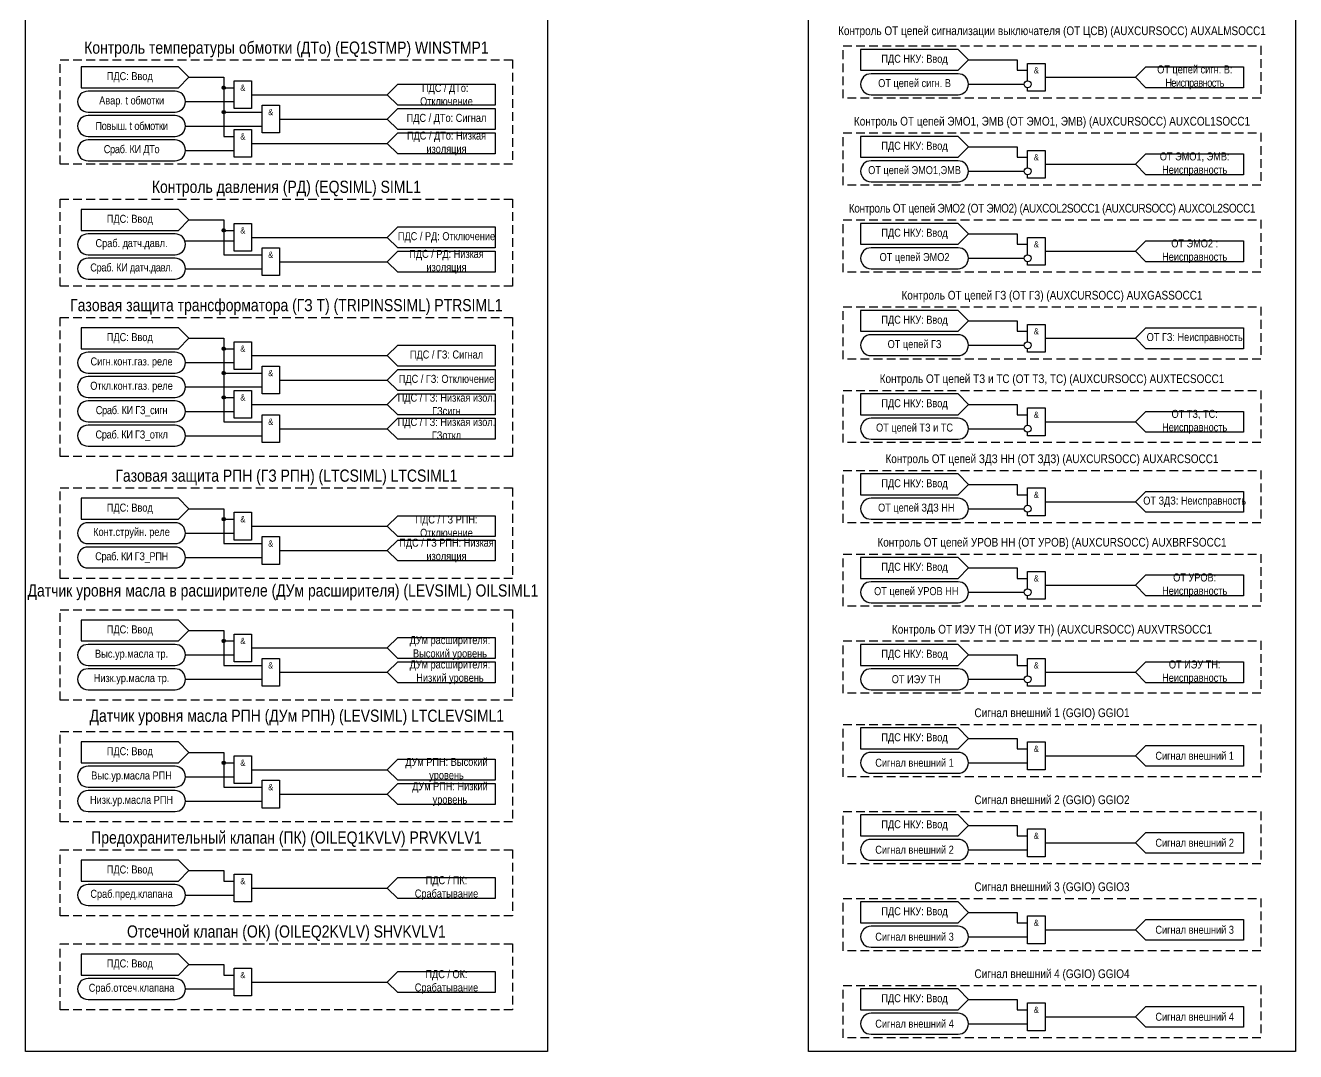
# Model space of a CAD drawing. Header units: millimetres. Extents: x -3652 to 365, y 0 to 1224.
# Drawn here: x 0 to 365, y 0 to 294.9 of the extents above; entities that cross this region are included whole.
import ezdxf

# ---------------------------------------------------------------- set-up
doc = ezdxf.new("R2010")
doc.units = ezdxf.units.MM
doc.linetypes.add('штриховая2', pattern=[0.375, 0.25, -0.125])
doc.layers.add('TEXT', color=7, linetype='Continuous', lineweight=25)
doc.styles.add('2.5_Gost_RD', font='ARIALN.TTF', dxfattribs={"height": 2.5})
doc.styles.add('3.5_Gost_RD', font='ARIALN.TTF', dxfattribs={"height": 3.5})

# ---------------------------------------------------------------- blocks, each defined once
blk = doc.blocks.new('Точка')
at = {"ltscale": 100}
h = blk.add_hatch(color=256, dxfattribs=at)
h.dxf.hatch_style = 1
edge = h.paths.add_edge_path()
edge.add_arc((0, 0), 0.5, 0, 360)
blk.add_circle((0, 0), 0.5, dxfattribs=at)

msp = doc.modelspace()

# ---------------------------------------------------------------- linework, layer by layer
at = {"color": 3, "ltscale": 100}
for points in [[(225, 555), (365, 555), (365, 0), (225, 0)], [(0, 534), (150, 534), (150, 0), (0, 0)]]:
    msp.add_lwpolyline(points, close=True, dxfattribs=at)
at = {"linetype": 'штриховая2', "ltscale": 10}
for points in [[(235, 289), (355, 289), (355, 274), (235, 274)], [(235, 264), (355, 264), (355, 249), (235, 249)], [(235, 239), (355, 239), (355, 224), (235, 224)], [(235, 214), (355, 214), (355, 199), (235, 199)], [(235, 190), (355, 190), (355, 175), (235, 175)], [(235, 167), (355, 167), (355, 152), (235, 152)], [(235, 143), (355, 143), (355, 128), (235, 128)], [(235, 118), (355, 118), (355, 103), (235, 103)], [(235, 94), (355, 94), (355, 79), (235, 79)], [(235, 69), (355, 69), (355, 54), (235, 54)], [(235, 44), (355, 44), (355, 29), (235, 29)], [(235, 19), (355, 19), (355, 4), (235, 4)]]:
    msp.add_lwpolyline(points, close=True, dxfattribs=at)
at = {"color": 6, "linetype": 'штриховая2', "ltscale": 10}
for points in [[(10, 285), (140, 285), (140, 255), (10, 255)], [(10, 245), (140, 245), (140, 220), (10, 220)], [(10, 211), (140, 211), (140, 171), (10, 171)], [(10, 162), (140, 162), (140, 136), (10, 136)], [(10, 127), (140, 127), (140, 101), (10, 101)], [(10, 92), (140, 92), (140, 66), (10, 66)], [(10, 58), (140, 58), (140, 39), (10, 39)], [(10, 31), (140, 31), (140, 12), (10, 12)]]:
    msp.add_lwpolyline(points, close=True, dxfattribs=at)
at = {"ltscale": 100}
for points in [[(240, 288), (240, 282), (268, 282), (271, 285), (268, 288)], [(16, 283), (16, 277), (44, 277), (47, 280), (44, 283)], [(240, 263), (240, 257), (268, 257), (271, 260), (268, 263)], [(16, 242), (16, 236), (44, 236), (47, 239), (44, 242)], [(240, 238), (240, 232), (268, 232), (271, 235), (268, 238)], [(240, 213), (240, 207), (268, 207), (271, 210), (268, 213)], [(16, 208), (16, 202), (44, 202), (47, 205), (44, 208)], [(240, 189), (240, 183), (268, 183), (271, 186), (268, 189)], [(240, 166), (240, 160), (268, 160), (271, 163), (268, 166)], [(16, 159), (16, 153), (44, 153), (47, 156), (44, 159)], [(240, 142), (240, 136), (268, 136), (271, 139), (268, 142)], [(16, 124), (16, 118), (44, 118), (47, 121), (44, 124)], [(240, 117), (240, 111), (268, 111), (271, 114), (268, 117)], [(240, 93), (240, 87), (268, 87), (271, 90), (268, 93)], [(16, 89), (16, 83), (44, 83), (47, 86), (44, 89)], [(240, 68), (240, 62), (268, 62), (271, 65), (268, 68)], [(16, 55), (16, 49), (44, 49), (47, 52), (44, 55)], [(240, 43), (240, 37), (268, 37), (271, 40), (268, 43)], [(16, 28), (16, 22), (44, 22), (47, 25), (44, 28)], [(240, 18), (240, 12), (268, 12), (271, 15), (268, 18)]]:
    msp.add_lwpolyline(points, close=True, dxfattribs=at)
at = {"color": 6, "ltscale": 100}
for points in [[(271, 285), (285, 285), (285, 282), (288, 282)], [(288, 279), (288, 284), (293, 284), (293, 276), (288, 276), (288, 277)], [(319, 280), (322, 283), (350, 283), (350, 277), (322, 277), (319, 280)], [(47, 280), (57, 280), (57, 277), (60, 277)], [(47, 280), (57, 280), (57, 270), (68, 270)], [(47, 280), (57, 280), (57, 263), (60, 263)], [(104, 275), (107, 278), (135, 278), (135, 272), (107, 272), (104, 275)], [(271, 278), (287, 278)], [(293, 280), (319, 280)], [(65, 275), (104, 275)], [(46, 273), (60, 273)], [(104, 268), (107, 271), (135, 271), (135, 265), (107, 265), (104, 268)], [(73, 268), (104, 268)], [(46, 266), (68, 266)], [(104, 261), (107, 264), (135, 264), (135, 258), (107, 258), (104, 261)], [(65, 261), (104, 261)], [(271, 260), (285, 260), (285, 257), (288, 257)], [(46, 259), (60, 259)], [(288, 254), (288, 259), (293, 259), (293, 251), (288, 251), (288, 252)], [(319, 255), (322, 258), (350, 258), (350, 252), (322, 252), (319, 255)], [(271, 253), (287, 253)], [(293, 255), (319, 255)], [(47, 239), (57, 239), (57, 229), (68, 229)], [(47, 239), (57, 239), (57, 236), (60, 236)], [(65, 234), (104, 234)], [(104, 234), (107, 237), (135, 237), (135, 231), (107, 231), (104, 234)], [(271, 235), (285, 235), (285, 232), (288, 232)], [(288, 229), (288, 234), (293, 234), (293, 226), (288, 226), (288, 227)], [(46, 233), (60, 233)], [(104, 227), (107, 230), (135, 230), (135, 224), (107, 224), (104, 227)], [(293, 230), (319, 230)], [(319, 230), (322, 233), (350, 233), (350, 227), (322, 227), (319, 230)], [(73, 227), (104, 227)], [(271, 228), (287, 228)], [(46, 225), (68, 225)], [(271, 210), (285, 210), (285, 207), (288, 207)], [(288, 204), (288, 209), (293, 209), (293, 201), (288, 201), (288, 202)], [(47, 205), (57, 205), (57, 202), (60, 202)], [(47, 205), (57, 205), (57, 195), (68, 195)], [(47, 205), (57, 205), (57, 188), (60, 188)], [(47, 205), (57, 205), (57, 181), (68, 181)], [(293, 205), (319, 205)], [(319, 205), (322, 208), (350, 208), (350, 202), (322, 202), (319, 205)], [(104, 200), (107, 203), (135, 203), (135, 197), (107, 197), (104, 200)], [(271, 203), (287, 203)], [(46, 198), (60, 198)], [(65, 200), (104, 200)], [(104, 193), (107, 196), (135, 196), (135, 190), (107, 190), (104, 193)], [(46, 191), (68, 191)], [(73, 193), (104, 193)], [(104, 186), (107, 189), (135, 189), (135, 183), (107, 183), (104, 186)], [(46, 184), (60, 184)], [(65, 186), (104, 186)], [(271, 186), (285, 186), (285, 183), (288, 183)], [(288, 180), (288, 185), (293, 185), (293, 177), (288, 177), (288, 178)], [(319, 181), (322, 184), (350, 184), (350, 178), (322, 178), (319, 181)], [(73, 179), (104, 179)], [(104, 179), (107, 182), (135, 182), (135, 176), (107, 176), (104, 179)], [(271, 179), (287, 179)], [(293, 181), (319, 181)], [(46, 177), (68, 177)], [(271, 163), (285, 163), (285, 160), (288, 160)], [(288, 157), (288, 162), (293, 162), (293, 154), (288, 154), (288, 155)], [(319, 158), (322, 161), (350, 161), (350, 155), (322, 155), (319, 158)], [(293, 158), (319, 158)], [(47, 156), (57, 156), (57, 153), (60, 153)], [(47, 156), (57, 156), (57, 146), (68, 146)], [(104, 151), (107, 154), (135, 154), (135, 148), (107, 148), (104, 151)], [(271, 156), (287, 156)], [(65, 151), (104, 151)], [(46, 149), (60, 149)], [(104, 144), (107, 147), (135, 147), (135, 141), (107, 141), (104, 144)], [(73, 144), (104, 144)], [(46, 142), (68, 142)], [(271, 139), (285, 139), (285, 136), (288, 136)], [(288, 133), (288, 138), (293, 138), (293, 130), (288, 130), (288, 131)], [(319, 134), (322, 137), (350, 137), (350, 131), (322, 131), (319, 134)], [(271, 132), (287, 132)], [(293, 134), (319, 134)], [(47, 121), (57, 121), (57, 118), (60, 118)], [(47, 121), (57, 121), (57, 111), (68, 111)], [(104, 116), (107, 119), (135, 119), (135, 113), (107, 113), (104, 116)], [(46, 114), (60, 114)], [(65, 116), (104, 116)], [(271, 114), (285, 114), (285, 111), (288, 111)], [(104, 109), (107, 112), (135, 112), (135, 106), (107, 106), (104, 109)], [(288, 108), (288, 113), (293, 113), (293, 105), (288, 105), (288, 106)], [(319, 109), (322, 112), (350, 112), (350, 106), (322, 106), (319, 109)], [(46, 107), (68, 107)], [(73, 109), (104, 109)], [(271, 107), (287, 107)], [(293, 109), (319, 109)], [(271, 90), (285, 90), (285, 87), (288, 87)], [(319, 85), (322, 88), (350, 88), (350, 82), (322, 82), (319, 85)], [(47, 86), (57, 86), (57, 83), (60, 83)], [(47, 86), (57, 86), (57, 76), (68, 76)], [(104, 81), (107, 84), (135, 84), (135, 78), (107, 78), (104, 81)], [(293, 85), (319, 85)], [(65, 81), (104, 81)], [(271, 83), (288, 83)], [(46, 79), (60, 79)], [(104, 74), (107, 77), (135, 77), (135, 71), (107, 71), (104, 74)], [(73, 74), (104, 74)], [(46, 72), (68, 72)], [(271, 65), (285, 65), (285, 62), (288, 62)], [(319, 60), (322, 63), (350, 63), (350, 57), (322, 57), (319, 60)], [(293, 60), (319, 60)], [(271, 58), (288, 58)], [(47, 52), (57, 52), (57, 49), (60, 49)], [(104, 47), (107, 50), (135, 50), (135, 44), (107, 44), (104, 47)], [(46, 45), (60, 45)], [(65, 47), (104, 47)], [(271, 40), (285, 40), (285, 37), (288, 37)], [(319, 35), (322, 38), (350, 38), (350, 32), (322, 32), (319, 35)], [(271, 33), (288, 33)], [(293, 35), (319, 35)], [(47, 25), (57, 25), (57, 22), (60, 22)], [(104, 20), (107, 23), (135, 23), (135, 17), (107, 17), (104, 20)], [(65, 20), (104, 20)], [(46, 18), (60, 18)], [(271, 15), (285, 15), (285, 12), (288, 12)], [(319, 10), (322, 13), (350, 13), (350, 7), (322, 7), (319, 10)], [(271, 8), (288, 8)], [(293, 10), (319, 10)]]:
    msp.add_lwpolyline(points, dxfattribs=at)
for points in [[(60, 279), (65, 279), (65, 271), (60, 271)], [(68, 272), (73, 272), (73, 264), (68, 264)], [(60, 265), (65, 265), (65, 257), (60, 257)], [(60, 238), (65, 238), (65, 230), (60, 230)], [(68, 231), (73, 231), (73, 223), (68, 223)], [(60, 204), (65, 204), (65, 196), (60, 196)], [(68, 197), (73, 197), (73, 189), (68, 189)], [(60, 190), (65, 190), (65, 182), (60, 182)], [(68, 183), (73, 183), (73, 175), (68, 175)], [(60, 155), (65, 155), (65, 147), (60, 147)], [(68, 148), (73, 148), (73, 140), (68, 140)], [(60, 120), (65, 120), (65, 112), (60, 112)], [(68, 113), (73, 113), (73, 105), (68, 105)], [(288, 89), (293, 89), (293, 81), (288, 81)], [(60, 85), (65, 85), (65, 77), (60, 77)], [(68, 78), (73, 78), (73, 70), (68, 70)], [(288, 64), (293, 64), (293, 56), (288, 56)], [(60, 51), (65, 51), (65, 43), (60, 43)], [(288, 39), (293, 39), (293, 31), (288, 31)], [(60, 24), (65, 24), (65, 16), (60, 16)], [(288, 14), (293, 14), (293, 6), (288, 6)]]:
    msp.add_lwpolyline(points, close=True, dxfattribs=at)
at = {"ltscale": 100}
for points in [[(243, 275), (268, 275, 1), (268, 281), (243, 281, 1)], [(18, 270), (43, 270, 1), (43, 276), (18, 276, 1)], [(18, 263), (43, 263, 1), (43, 269), (18, 269, 1)], [(18, 256), (43, 256, 1), (43, 262), (18, 262, 1)], [(243, 250), (268, 250, 1), (268, 256), (243, 256, 1)], [(18, 229), (43, 229, 1), (43, 235), (18, 235, 1)], [(243, 225), (268, 225, 1), (268, 231), (243, 231, 1)], [(18, 222), (43, 222, 1), (43, 228), (18, 228, 1)], [(243, 200), (268, 200, 1), (268, 206), (243, 206, 1)], [(18, 195), (43, 195, 1), (43, 201), (18, 201, 1)], [(18, 188), (43, 188, 1), (43, 194), (18, 194, 1)], [(18, 181), (43, 181, 1), (43, 187), (18, 187, 1)], [(18, 174), (43, 174, 1), (43, 180), (18, 180, 1)], [(243, 176), (268, 176, 1), (268, 182), (243, 182, 1)], [(243, 153), (268, 153, 1), (268, 159), (243, 159, 1)], [(18, 146), (43, 146, 1), (43, 152), (18, 152, 1)], [(18, 139), (43, 139, 1), (43, 145), (18, 145, 1)], [(243, 129), (268, 129, 1), (268, 135), (243, 135, 1)], [(18, 111), (43, 111, 1), (43, 117), (18, 117, 1)], [(18, 104), (43, 104, 1), (43, 110), (18, 110, 1)], [(243, 104), (268, 104, 1), (268, 110), (243, 110, 1)], [(243, 80), (268, 80, 1), (268, 86), (243, 86, 1)], [(18, 76), (43, 76, 1), (43, 82), (18, 82, 1)], [(18, 69), (43, 69, 1), (43, 75), (18, 75, 1)], [(243, 55), (268, 55, 1), (268, 61), (243, 61, 1)], [(18, 42), (43, 42, 1), (43, 48), (18, 48, 1)], [(243, 30), (268, 30, 1), (268, 36), (243, 36, 1)], [(18, 15), (43, 15, 1), (43, 21), (18, 21, 1)], [(243, 5), (268, 5, 1), (268, 11), (243, 11, 1)]]:
    msp.add_lwpolyline(points, format="xyb", close=True, dxfattribs=at)
at = {"color": 6, "ltscale": 100}
for centre in [(288, 278), (288, 253), (288, 228), (288, 203), (288, 179), (288, 156), (288, 132), (288, 107)]:
    msp.add_circle(centre, 1, dxfattribs=at)

# ---------------------------------------------------------------- block references
for p in [(57, 277), (57, 270), (57, 236), (57, 202), (57, 195), (57, 188), (57, 153), (57, 118), (57, 83)]:
    msp.add_blockref('Точка', p, dxfattribs=at)

# ---------------------------------------------------------------- texts
at = {"color": 30, "ltscale": 100, "attachment_point": 5, "style": '3.5_Gost_RD'}
for s, insert, char_height, width in [('\\pt87.5;Контроль ОТ цепей сигнализации выключателя (ОТ ЦСВ) (AUXCURSOCC) {\\C6;AUXALMSOCC1}', (295, 293), 2.5, 120), ('Контроль температуры обмотки (ДТо) (EQ1STMP) {\\C6;WINSTMP1}', (75, 288), 3.5, 130), ('Контроль ОТ цепей ЭМО1, ЭМВ (ОТ ЭМО1, ЭМВ) (AUXCURSOCC) {\\C6;AUXCOL1SOCC1}', (295, 267), 2.5, 120), ('\\pt262.5;Контроль давления (РД) (EQSIML) {\\C6;SIML1}', (75, 248), 3.5, 130), ('{\\T0.95;Контроль ОТ цепей ЭМО2 (ОТ ЭМО2) (AUXCOL2SOCC1 (AUXCURSOCC) \\C6;AUXCOL2SOCC1}', (295, 242), 2.5, 120), ('Газовая защита трансформатора (ГЗ T) (TRIPINSSIML) {\\C6;PTRSIML1}', (75, 214), 3.5, 130), ('Контроль ОТ цепей ГЗ (ОТ ГЗ) (AUXCURSOCC) {\\C6;AUXGASSOCC1}', (295, 217), 2.5, 120), ('Контроль ОТ цепей ТЗ и ТС (ОТ ТЗ, ТС) (AUXCURSOCC) {\\C6;AUXTECSOCC1}', (295, 193), 2.5, 120), ('Контроль ОТ цепей ЗДЗ НН (ОТ ЗДЗ) (AUXCURSOCC) {\\C6;AUXARCSOCC1}', (295, 170), 2.5, 120), ('Газовая защита РПН (ГЗ РПН) (LTCSIML) {\\C6;LTCSIML1}', (75, 165), 3.5, 130), ('Контроль ОТ цепей УРОВ НН (ОТ УРОВ) (AUXCURSOCC) {\\C6;AUXBRFSOCC1}', (295, 146), 2.5, 120), ('Контроль ОТ ИЭУ ТН (ОТ ИЭУ ТН) (AUXCURSOCC) {\\C6;AUXVTRSOCC1}', (295, 121), 2.5, 120), ('Сигнал внешний 1 (GGIO) {\\C6;GGIO1}', (295, 97), 2.5, 120), ('Сигнал внешний 2 (GGIO) {\\C6;GGIO2}', (295, 72), 2.5, 120), ('Предохранительный клапан (ПК) (OILEQ1KVLV) {\\C6;PRVKVLV1}', (75, 61), 3.5, 162.683), ('Сигнал внешний 3 (GGIO) {\\C6;GGIO3}', (295, 47), 2.5, 120), ('Отсечной клапан (ОК) (OILEQ2KVLV) {\\C6;SHVKVLV1}', (75, 34), 3.5, 162.683), ('Сигнал внешний 4 (GGIO) {\\C6;GGIO4}', (295, 22), 2.5, 120)]:
    msp.add_mtext(s, dxfattribs=dict(at, insert=insert, char_height=char_height, width=width))
at = {"ltscale": 100, "char_height": 2.3, "attachment_point": 5, "style": '2.5_Gost_RD'}
for s, insert, width in [('ПДС НКУ: Ввод', (255.5, 285), 31), ('ОТ цепей сигн. В{\\T0.9;: Неисправность }', (336, 280), 28), ('ПДС / ДТо:  Отключение', (121, 275), 28), ('\\pt11.5;ОТ цепей сигн. В', (255.5, 278), 31), ('\\A1;Авар. t {\\T0.95;обмотки}', (30.5, 273), 31), ('\\A1;{\\T0.95;Повыш. t обмотки}', (30.5, 266), 29.7748), ('ПДС / ДТо: Сигнал', (121, 268), 28), ('ПДС / ДТо: Низкая изоляция ', (121, 261), 28), ('\\A1;{\\T0.95;Сраб. КИ ДТо}', (30.5, 259), 31), ('ПДС НКУ: Ввод', (255.5, 260), 31), ('ОТ ЭМО1, ЭМВ: Неисправность', (336, 255), 28), ('ОТ цепей ЭМО1,ЭМВ', (255.5, 253), 31), ('\\A1;Сраб. {\\T0.95;д}атч.давл.', (30.5, 232), 31), ('ПДС / {\\A1;РД: Отключение}', (121, 234), 28), ('ПДС НКУ: Ввод', (255.5, 235), 31), ('ПДС / РД: Низкая изоляция', (121, 227), 28), ('ОТ ЭМО2 : Неисправность', (336, 230), 28), ('\\A1;{\\T0.95;Сраб. КИ датч.давл.}', (30.5, 225), 31), ('ОТ цепей ЭМО2', (255.5, 228), 31), ('ПДС НКУ: Ввод', (255.5, 210), 31), ('ОТ цепей ГЗ', (255.5, 203), 31), ('ОТ ГЗ: Неисправность', (336, 205), 28), ('ПДС / ГЗ: Сигнал', (121, 200), 28), ('\\A1;Сигн.конт.газ. реле', (30.5, 198), 31), ('ПДС / ГЗ: Отключение', (121, 193), 28), ('\\A1;Откл.конт.газ. реле', (30.5, 191), 31), ('ПДС / ГЗ: Низкая изол. ГЗсигн', (121, 186), 28), ('ПДС НКУ: Ввод', (255.5, 186), 31), ('\\A1;{\\T0.95;Сраб. КИ ГЗ_сигн}', (30.5, 184), 31), ('ОТ ТЗ, ТС: Неисправность', (336, 181), 28), ('ПДС / ГЗ: Низкая изол. ГЗоткл', (121, 179), 28), ('ОТ цепей ТЗ и ТС', (255.5, 179), 31), ('\\A1;{\\T0.95;Сраб. КИ ГЗ_откл}', (30.5, 177), 31), ('ПДС НКУ: Ввод', (255.5, 163), 31), ('ОТ цепей ЗДЗ НН', (256, 156), 31), ('ОТ ЗДЗ: Неисправность', (336, 158), 28), ('ПДС / ГЗ РПН: Отключение', (121, 151), 28), ('\\A1;Конт.струйн. реле', (30.5, 149), 31), ('ПДС / {\\C4;ГЗ РПН: Низкая изоляция}', (121, 144), 28), ('\\A1;{\\T0.95;Сраб. КИ ГЗ_РПН}', (30.5, 142), 31), ('ПДС НКУ: Ввод', (255.5, 139), 31), ('ОТ УРОВ: Неисправность', (336, 134), 28), ('ОТ цепей УРОВ НН', (256, 132), 31), ('\\A1;Выс.ур.масла тр.', (30.5, 114), 31), ('ПДС НКУ: Ввод', (255.5, 114), 31), ('ОТ ИЭУ ТН: Неисправность', (336, 109), 28), ('\\A1;Низк.ур.масла тр.', (30.5, 107), 29.7748), ('ОТ ИЭУ ТН', (256, 107), 31), ('ПДС НКУ: Ввод', (255.5, 90), 31), ('Сигнал внешний 1', (255.5, 83), 31), ('Сигнал внешний 1', (336, 85), 28), ('\\A1;Выс.ур.масла РПН', (30.5, 79), 31), ('\\A1;Низк.ур.масла РПН', (30.5, 72), 29.7748), ('ПДС НКУ: Ввод', (255.5, 65), 31), ('Сигнал внешний 2', (255.5, 58), 31), ('Сигнал внешний 2', (336, 60), 28), ('ПДС / ПК: Срабатывание', (121, 47), 28), ('\\A1;Сраб.пред.клапана', (30.5, 45), 31), ('ПДС НКУ: Ввод', (255.5, 40), 31), ('Сигнал внешний 3', (255.5, 33), 31), ('Сигнал внешний 3', (336, 35), 28), ('ПДС / ОК: Срабатывание', (121, 20), 28), ('\\A1;Сраб.отсеч.клапана', (30.5, 18), 31), ('ПДС НКУ: Ввод', (255.5, 15), 31), ('Сигнал внешний 4', (336, 10), 28), ('Сигнал внешний 4', (255.5, 8), 31)]:
    msp.add_mtext(s, dxfattribs=dict(at, insert=insert, width=width))
at = {"color": 6, "ltscale": 100, "char_height": 1.8, "width": 5, "attachment_point": 5, "style": '2.5_Gost_RD'}
for insert in [(290.5, 282), (62.5, 277), (70.5, 270), (62.5, 263), (290.5, 257), (62.5, 236), (290.5, 232), (70.5, 229), (290.5, 207), (62.5, 202), (70.5, 195), (62.5, 188), (290.5, 183), (70.5, 181), (290.5, 160), (62.5, 153), (70.5, 146), (290.5, 136), (62.5, 118), (70.5, 111), (290.5, 111), (290.5, 87), (62.5, 83), (70.5, 76), (290.5, 62), (62.5, 49), (290.5, 37), (62.5, 22), (290.5, 12)]:
    msp.add_mtext('&', dxfattribs=dict(at, insert=insert))
at = {"color": 4, "ltscale": 100, "attachment_point": 5}
for s, insert, char_height, width, style in [('Датчик уровня масла в расширителе (ДУм расширителя) (LEVSIML) {\\C6;OILSIML1}', (74, 132), 3.5, 166.7014, '3.5_Gost_RD'), ('ДУм расширителя: Высокий уровень', (122, 116), 2.3, 28, '2.5_Gost_RD'), ('ДУм расширителя: Низкий уровень', (122, 109), 2.3, 28, '2.5_Gost_RD'), ('Датчик уровня масла РПН (ДУм РПН) (LEVSIML) {\\C6;LTCLEVSIML1}', (78, 96), 3.5, 145, '3.5_Gost_RD'), ('ДУм РПН: Высокий уровень', (121, 81), 2.3, 28, '2.5_Gost_RD'), ('ДУм РПН: Низкий уровень', (122, 74), 2.3, 28, '2.5_Gost_RD')]:
    msp.add_mtext(s, dxfattribs=dict(at, insert=insert, char_height=char_height, width=width, style=style))
at = {"layer": 'TEXT', "ltscale": 100, "char_height": 2.3, "width": 28, "attachment_point": 5, "style": '2.5_Gost_RD'}
for insert in [(30, 280), (30, 239), (30, 205), (30, 156), (30, 121), (30, 86), (30, 52), (30, 25)]:
    msp.add_mtext('ПДС: Ввод', dxfattribs=dict(at, insert=insert))

doc.saveas('drawing.dxf')
